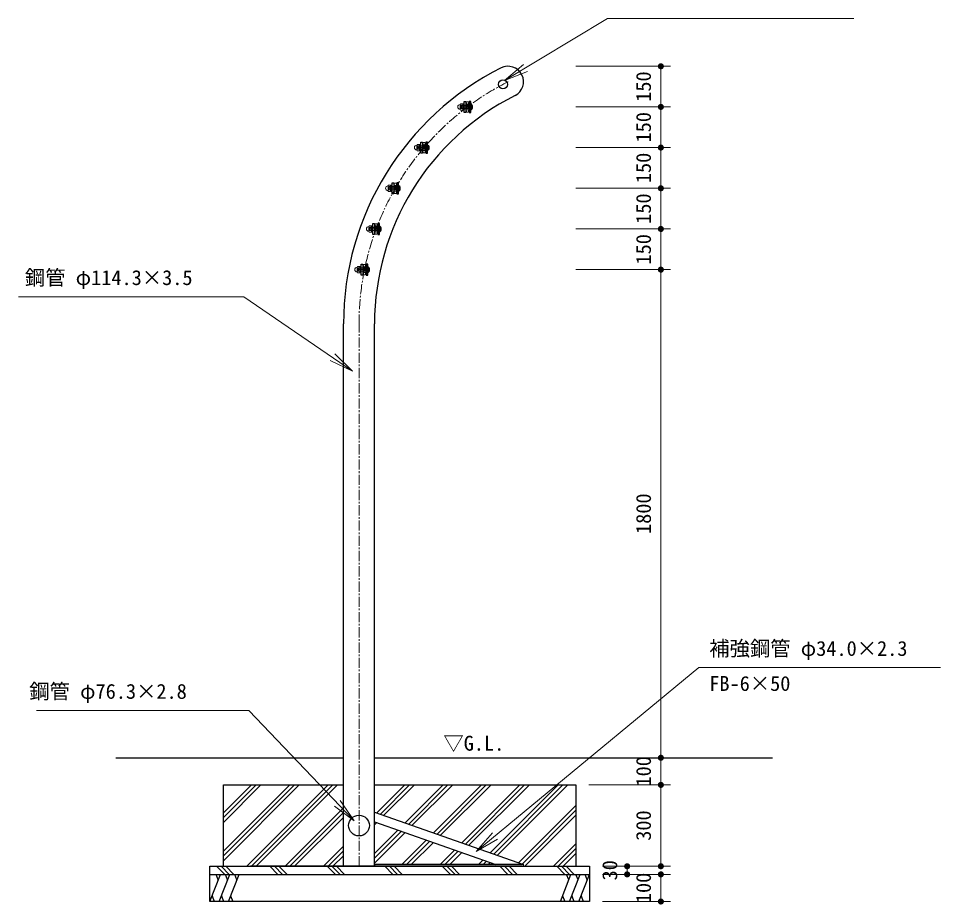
# Model space of a CAD drawing. Units: millimetres at full size, sheet at 1:30. Extents: x -600 to 13200, y -450 to 9360.
# Drawn here: x 2458 to 5859, y 2119 to 5386 of the extents above; entities that cross this region are included whole.
import ezdxf
from ezdxf.enums import TextEntityAlignment as Align

# ---------------------------------------------------------------- set-up
doc = ezdxf.new("R2010")
doc.units = ezdxf.units.MM
doc.header["$LTSCALE"] = 30
for name, pattern in [('USER1', [1.874999, 1.25, -0.208333, 0.208333, -0.208333]), ('USER3', [21.250001, 10, -2.5, 0.416667, -2.5, 0.416667, -2.5, 0.416667, -2.5]), ('USER4', [15.416667, 10, -2.5, 0.416667, -2.5])]:
    doc.linetypes.add(name, pattern=pattern)
for name, color, linetype, lineweight in [('D-BMK', 2, 'USER4', 13), ('D-STR-1', 1, 'Continuous', 25), ('D-STR-2', 1, 'USER3', 13), ('D-STR-3', 8, 'Continuous', 13), ('D-STR-DIM', 7, 'Continuous', 18), ('D-STR-HTXT', 7, 'Continuous', 13), ('D-STR-TXT', 7, 'Continuous', 18), ('D-STR\u3000構造物外形線', 1, 'Continuous', 25)]:
    doc.layers.add(name, color=color, linetype=linetype, lineweight=lineweight)
doc.styles.add('ＭＳ ゴシック', font='')
doc.styles.get('ＭＳ ゴシック').set_extended_font_data('MS Gothic')

# ---------------------------------------------------------------- blocks, each defined once
blk = doc.blocks.new('open_arrow')
at = {"color": 0, "linetype": 'Continuous', "lineweight": -2}
blk.add_lwpolyline([(7.5, 1.25), (0, 0), (7.5, -1.25)], dxfattribs=at)
blk = doc.blocks.new('filled_dot')
at = {"color": 0, "linetype": 'Continuous', "lineweight": -2, "const_width": 1.25}
blk.add_lwpolyline([(-0.625, 0, 1), (0.625, 0, 1)], format="xyb", close=True, dxfattribs=at)

msp = doc.modelspace()

# ---------------------------------------------------------------- linework, layer by layer
at = {"layer": 'D-BMK'}
for p, q in [((4132.48, 5059.91), (4091.11, 5059.91)), ((3972.55, 4909.91), (3931.17, 4909.91)), ((3866.46, 4759.91), (3825.08, 4759.91)), ((3795.73, 4609.91), (3754.36, 4609.91)), ((3752.68, 4459.91), (3711.31, 4459.91))]:
    msp.add_line(p, q, dxfattribs=at)
at = {"layer": 'D-BMK', "linetype": 'USER1', "lineweight": 18}
msp.add_line((3714.11, 2259.91), (3714.11, 4259.91), dxfattribs=at)
msp.add_arc((4714.11, 4259.91), 1000, 116.76641, 180, dxfattribs=at)
at = {"layer": 'D-STR-1'}
for p, q in [((3656.96, 2259.91), (3656.96, 4259.91)), ((3771.26, 2259.91), (3771.26, 4259.91)), ((2817.68, 2659.91), (3656.96, 2659.91)), ((3771.26, 2659.91), (5238.92, 2659.91)), ((3214.11, 2259.91), (3214.11, 2559.91)), ((3214.11, 2559.91), (3656.96, 2559.91)), ((3771.26, 2559.91), (4514.11, 2559.91)), ((4514.11, 2559.91), (4514.11, 2259.91)), ((3771.26, 2459.91), (4321.26, 2265.91)), ((3771.26, 2423.85), (4219.04, 2265.91)), ((3164.11, 2259.91), (4564.11, 2259.91)), ((3164.11, 2229.91), (3164.11, 2259.91)), ((3218.85, 2229.91), (3188.85, 2259.91)), ((3235.82, 2229.91), (3205.82, 2259.91)), ((3252.79, 2229.91), (3222.79, 2259.91)), ((4314.11, 2259.91), (3314.11, 2259.91)), ((3414.97, 2229.91), (3384.97, 2259.91)), ((3431.94, 2229.91), (3401.94, 2259.91)), ((3448.91, 2229.91), (3418.91, 2259.91)), ((3627.11, 2229.91), (3597.11, 2259.91)), ((3644.08, 2229.91), (3614.08, 2259.91)), ((3661.05, 2229.91), (3631.05, 2259.91)), ((3839.24, 2229.91), (3809.24, 2259.91)), ((3856.21, 2229.91), (3826.21, 2259.91)), ((3873.18, 2229.91), (3843.18, 2259.91)), ((4051.37, 2229.91), (4021.37, 2259.91)), ((4068.34, 2229.91), (4038.34, 2259.91)), ((4085.31, 2229.91), (4055.31, 2259.91)), ((4263.5, 2229.91), (4233.5, 2259.91)), ((4280.47, 2229.91), (4250.47, 2259.91)), ((4297.44, 2229.91), (4267.44, 2259.91)), ((4473.58, 2229.91), (4443.58, 2259.91)), ((4490.55, 2229.91), (4460.55, 2259.91)), ((4507.52, 2229.91), (4477.52, 2259.91)), ((4564.11, 2259.91), (4564.11, 2229.91)), ((3164.11, 2229.91), (4564.11, 2229.91)), ((3164.11, 2129.91), (3164.11, 2229.91)), ((4564.11, 2229.91), (4564.11, 2129.91)), ((4564.11, 2129.91), (3164.11, 2129.91))]:
    msp.add_line(p, q, dxfattribs=at)
for points in [[(4108.11, 5039.91), (4102.11, 5039.91), (4102.11, 5079.91), (4108.11, 5079.91)], [(4120.11, 5039.91), (4126.11, 5039.91), (4126.11, 5079.91), (4120.11, 5079.91)], [(3948.17, 4889.91), (3942.17, 4889.91), (3942.17, 4929.91), (3948.17, 4929.91)], [(3960.17, 4889.91), (3966.17, 4889.91), (3966.17, 4929.91), (3960.17, 4929.91)], [(3842.08, 4739.91), (3836.08, 4739.91), (3836.08, 4779.91), (3842.08, 4779.91)], [(3854.08, 4739.91), (3860.08, 4739.91), (3860.08, 4779.91), (3854.08, 4779.91)], [(3771.36, 4589.91), (3765.36, 4589.91), (3765.36, 4629.91), (3771.36, 4629.91)], [(3783.36, 4589.91), (3789.36, 4589.91), (3789.36, 4629.91), (3783.36, 4629.91)], [(3728.31, 4439.91), (3722.31, 4439.91), (3722.31, 4479.91), (3728.31, 4479.91)], [(3740.31, 4439.91), (3746.31, 4439.91), (3746.31, 4479.91), (3740.31, 4479.91)], [(3771.26, 2259.91), (4321.26, 2259.91), (4321.26, 2265.91), (3771.26, 2265.91)]]:
    msp.add_lwpolyline(points, close=True, dxfattribs=at)
for centre, radius in [((4244.94, 5143.02), 17), ((3714.11, 2409.91), 38.15)]:
    msp.add_circle(centre, radius, dxfattribs=at)
for centre, radius, start, end in [((4714.11, 4259.91), 1057.15, 116.76641, 180), ((4263.75, 5152.76), 57.15, 296.76641, 116.76641), ((4714.11, 4259.91), 942.85, 116.76641, 180)]:
    msp.add_arc(centre, radius, start, end, dxfattribs=at)
at = {"layer": 'D-STR-2'}
for p, q in [((4109.61, 5045.06), (4109.61, 5074.76)), ((4118.61, 5045.06), (4118.61, 5074.76)), ((3949.67, 4895.06), (3949.67, 4924.76)), ((3958.67, 4895.06), (3958.67, 4924.76)), ((3843.58, 4745.06), (3843.58, 4774.76)), ((3852.58, 4745.06), (3852.58, 4774.76)), ((3772.86, 4595.06), (3772.86, 4624.76)), ((3781.86, 4595.06), (3781.86, 4624.76)), ((3729.81, 4445.06), (3729.81, 4474.76)), ((3738.81, 4445.06), (3738.81, 4474.76))]:
    msp.add_line(p, q, dxfattribs=at)
for centre, start, end in [((4114.11, 5074.76), 0, 180), ((4114.11, 5074.76), 180, 0), ((4114.11, 5045.06), 0, 180), ((4114.11, 5045.06), 180, 0), ((3954.17, 4924.76), 0, 180), ((3954.17, 4924.76), 180, 0), ((3954.17, 4895.06), 0, 180), ((3954.17, 4895.06), 180, 0), ((3848.08, 4774.76), 0, 180), ((3848.08, 4774.76), 180, 0), ((3848.08, 4745.06), 0, 180), ((3848.08, 4745.06), 180, 0), ((3777.36, 4624.76), 0, 180), ((3777.36, 4624.76), 180, 0), ((3777.36, 4595.06), 0, 180), ((3777.36, 4595.06), 180, 0), ((3734.31, 4474.76), 0, 180), ((3734.31, 4474.76), 180, 0), ((3734.31, 4445.06), 0, 180), ((3734.31, 4445.06), 180, 0)]:
    msp.add_arc(centre, 4.5, start, end, dxfattribs=at)
at = {"layer": 'D-STR-3'}
for p, q in [((4087.11, 5051.07), (4087.11, 5068.74)), ((4127.23, 5070.41), (4127.23, 5049.41)), ((4096.71, 5065.8), (4088.07, 5065.8)), ((4096.71, 5054.02), (4088.07, 5054.02)), ((4123.86, 5065.08), (4091.11, 5065.08)), ((4091.93, 5065.91), (4091.93, 5053.91)), ((4099.71, 5059.91), (4096.71, 5061.64)), ((4096.71, 5059.91), (4099.71, 5058.17)), ((4126.11, 5065.91), (4123.86, 5065.08)), ((4123.86, 5065.08), (4123.86, 5054.73)), ((4132.48, 5061.71), (4127.76, 5061.71)), ((4132.48, 5058.11), (4127.76, 5058.11)), ((4132.48, 5064.34), (4132.48, 5055.47)), ((3927.17, 4901.07), (3927.17, 4918.74)), ((3936.77, 4915.8), (3928.13, 4915.8)), ((3936.77, 4904.02), (3928.13, 4904.02)), ((3963.92, 4915.08), (3931.17, 4915.08)), ((3932, 4915.91), (3932, 4903.91)), ((3939.77, 4909.91), (3936.77, 4911.64)), ((3936.77, 4909.91), (3939.77, 4908.17)), ((3966.17, 4915.91), (3963.92, 4915.08)), ((3963.92, 4915.08), (3963.92, 4904.73)), ((3967.3, 4920.41), (3967.3, 4899.41)), ((3972.55, 4911.71), (3967.82, 4911.71)), ((3972.55, 4908.11), (3967.82, 4908.11)), ((3972.55, 4914.34), (3972.55, 4905.47)), ((3821.08, 4751.07), (3821.08, 4768.74)), ((3830.68, 4765.8), (3822.04, 4765.8)), ((3857.83, 4765.08), (3825.08, 4765.08)), ((3825.91, 4765.91), (3825.91, 4753.91)), ((3833.68, 4759.91), (3830.68, 4761.64)), ((3860.08, 4765.91), (3857.83, 4765.08)), ((3857.83, 4765.08), (3857.83, 4754.73)), ((3861.21, 4770.41), (3861.21, 4749.41)), ((3866.46, 4761.71), (3861.73, 4761.71)), ((3866.46, 4764.34), (3866.46, 4755.47)), ((3830.68, 4754.02), (3822.04, 4754.02)), ((3830.68, 4759.91), (3833.68, 4758.17)), ((3866.46, 4758.11), (3861.73, 4758.11)), ((3750.36, 4601.07), (3750.36, 4618.74)), ((3759.96, 4615.8), (3751.32, 4615.8)), ((3759.96, 4604.02), (3751.32, 4604.02)), ((3787.11, 4615.08), (3754.36, 4615.08)), ((3755.18, 4615.91), (3755.18, 4603.91)), ((3762.96, 4609.91), (3759.96, 4611.64)), ((3759.96, 4609.91), (3762.96, 4608.17)), ((3789.36, 4615.91), (3787.11, 4615.08)), ((3787.11, 4615.08), (3787.11, 4604.73)), ((3790.48, 4620.41), (3790.48, 4599.41)), ((3795.73, 4611.71), (3791.01, 4611.71)), ((3795.73, 4608.11), (3791.01, 4608.11)), ((3795.73, 4614.34), (3795.73, 4605.47)), ((3707.31, 4451.07), (3707.31, 4468.74)), ((3716.91, 4465.8), (3708.27, 4465.8)), ((3744.06, 4465.08), (3711.31, 4465.08)), ((3712.13, 4465.91), (3712.13, 4453.91)), ((3719.91, 4459.91), (3716.91, 4461.64)), ((3716.91, 4459.91), (3719.91, 4458.17)), ((3746.31, 4465.91), (3744.06, 4465.08)), ((3744.06, 4465.08), (3744.06, 4454.73)), ((3747.43, 4470.41), (3747.43, 4449.41)), ((3752.68, 4461.71), (3747.96, 4461.71)), ((3752.68, 4458.11), (3747.96, 4458.11)), ((3752.68, 4464.34), (3752.68, 4455.47)), ((3716.91, 4454.02), (3708.27, 4454.02))]:
    msp.add_line(p, q, dxfattribs=at)
for points in [[(4088.07, 5048.13), (4096.71, 5048.13), (4096.71, 5071.68), (4088.07, 5071.68)], [(4127.23, 5049.41), (4126.11, 5049.41), (4126.11, 5070.41), (4127.23, 5070.41)], [(4126.11, 5065.91), (4091.93, 5065.91), (4091.11, 5065.08), (4091.11, 5054.73), (4091.93, 5053.91), (4126.11, 5053.91)], [(4126.11, 5053.91), (4123.86, 5054.73), (4091.11, 5054.73)], [(4132.48, 5064.12), (4128.16, 5064.12), (4127.46, 5059.91), (4128.16, 5055.69), (4132.48, 5055.69)], [(3928.13, 4898.13), (3936.77, 4898.13), (3936.77, 4921.68), (3928.13, 4921.68)], [(3966.17, 4915.91), (3932, 4915.91), (3931.17, 4915.08), (3931.17, 4904.73), (3932, 4903.91), (3966.17, 4903.91)], [(3966.17, 4903.91), (3963.92, 4904.73), (3931.17, 4904.73)], [(3967.3, 4899.41), (3966.17, 4899.41), (3966.17, 4920.41), (3967.3, 4920.41)], [(3972.55, 4914.12), (3968.23, 4914.12), (3967.52, 4909.91), (3968.23, 4905.69), (3972.55, 4905.69)], [(3822.04, 4748.13), (3830.68, 4748.13), (3830.68, 4771.68), (3822.04, 4771.68)], [(3860.08, 4765.91), (3825.91, 4765.91), (3825.08, 4765.08), (3825.08, 4754.73), (3825.91, 4753.91), (3860.08, 4753.91)], [(3861.21, 4749.41), (3860.08, 4749.41), (3860.08, 4770.41), (3861.21, 4770.41)], [(3866.46, 4764.12), (3862.14, 4764.12), (3861.43, 4759.91), (3862.14, 4755.69), (3866.46, 4755.69)], [(3860.08, 4753.91), (3857.83, 4754.73), (3825.08, 4754.73)], [(3751.32, 4598.13), (3759.96, 4598.13), (3759.96, 4621.68), (3751.32, 4621.68)], [(3789.36, 4615.91), (3755.18, 4615.91), (3754.36, 4615.08), (3754.36, 4604.73), (3755.18, 4603.91), (3789.36, 4603.91)], [(3789.36, 4603.91), (3787.11, 4604.73), (3754.36, 4604.73)], [(3790.48, 4599.41), (3789.36, 4599.41), (3789.36, 4620.41), (3790.48, 4620.41)], [(3795.73, 4614.12), (3791.41, 4614.12), (3790.71, 4609.91), (3791.41, 4605.69), (3795.73, 4605.69)], [(3708.27, 4448.13), (3716.91, 4448.13), (3716.91, 4471.68), (3708.27, 4471.68)], [(3746.31, 4465.91), (3712.13, 4465.91), (3711.31, 4465.08), (3711.31, 4454.73), (3712.13, 4453.91), (3746.31, 4453.91)], [(3747.43, 4449.41), (3746.31, 4449.41), (3746.31, 4470.41), (3747.43, 4470.41)], [(3752.68, 4464.12), (3748.36, 4464.12), (3747.66, 4459.91), (3748.36, 4455.69), (3752.68, 4455.69)], [(3746.31, 4453.91), (3744.06, 4454.73), (3711.31, 4454.73)]]:
    msp.add_lwpolyline(points, dxfattribs=at)
for points in [[(4099.71, 5070.95), (4099.71, 5048.87), (4096.71, 5048.87), (4096.71, 5070.95)], [(4102.11, 5072.51), (4102.11, 5047.31), (4099.71, 5047.31), (4099.71, 5072.51)], [(3939.77, 4920.95), (3939.77, 4898.87), (3936.77, 4898.87), (3936.77, 4920.95)], [(3942.17, 4922.51), (3942.17, 4897.31), (3939.77, 4897.31), (3939.77, 4922.51)], [(3833.68, 4770.95), (3833.68, 4748.87), (3830.68, 4748.87), (3830.68, 4770.95)], [(3836.08, 4772.51), (3836.08, 4747.31), (3833.68, 4747.31), (3833.68, 4772.51)], [(3762.96, 4620.95), (3762.96, 4598.87), (3759.96, 4598.87), (3759.96, 4620.95)], [(3765.36, 4622.51), (3765.36, 4597.31), (3762.96, 4597.31), (3762.96, 4622.51)], [(3719.91, 4470.95), (3719.91, 4448.87), (3716.91, 4448.87), (3716.91, 4470.95)], [(3722.31, 4472.51), (3722.31, 4447.31), (3719.91, 4447.31), (3719.91, 4472.51)]]:
    msp.add_lwpolyline(points, close=True, dxfattribs=at)
at = {"layer": 'D-STR-3', "lineweight": 9}
for centre in [(4114.11, 5059.91), (3954.17, 4909.91), (3848.08, 4759.91), (3777.36, 4609.91), (3734.31, 4459.91)]:
    msp.add_circle(centre, 4.5, dxfattribs=at)
at = {"layer": 'D-STR-3'}
for centre, radius, start, end in [((4087.11, 5059.91), 8.83, 90, 270), ((4092.1, 5068.74), 5, 143.88464, 216.11536), ((4121.23, 5059.91), 12.09, 21.52454, 60.25512), ((4092.1, 5051.07), 5, 143.88464, 216.11536), ((4105.65, 5059.91), 18.54, 161.48256, 198.51744), ((4121.23, 5059.91), 12.09, 299.74488, 338.47546), ((3927.17, 4909.91), 8.83, 90, 270), ((3932.17, 4918.74), 5, 143.88464, 216.11536), ((3945.71, 4909.91), 18.54, 161.48256, 198.51744), ((3932.17, 4901.07), 5, 143.88464, 216.11536), ((3961.3, 4909.91), 12.09, 21.52454, 60.25512), ((3961.3, 4909.91), 12.09, 299.74488, 338.47546), ((3821.08, 4759.91), 8.83, 90, 270), ((3826.08, 4768.74), 5, 143.88464, 216.11536), ((3839.62, 4759.91), 18.54, 161.48256, 198.51744), ((3855.21, 4759.91), 12.09, 21.52454, 60.25512), ((3826.08, 4751.07), 5, 143.88464, 216.11536), ((3855.21, 4759.91), 12.09, 299.74488, 338.47546), ((3750.36, 4609.91), 8.83, 90, 270), ((3755.35, 4618.74), 5, 143.88464, 216.11536), ((3755.35, 4601.07), 5, 143.88464, 216.11536), ((3768.9, 4609.91), 18.54, 161.48256, 198.51744), ((3784.48, 4609.91), 12.09, 21.52454, 60.25512), ((3784.48, 4609.91), 12.09, 299.74488, 338.47546), ((3707.31, 4459.91), 8.83, 90, 270), ((3712.31, 4468.74), 5, 143.88464, 216.11536), ((3725.85, 4459.91), 18.54, 161.48256, 198.51744), ((3741.43, 4459.91), 12.09, 21.52454, 60.25512), ((3741.43, 4459.91), 12.09, 299.74488, 338.47546), ((3712.31, 4451.07), 5, 143.88464, 216.11536)]:
    msp.add_arc(centre, radius, start, end, dxfattribs=at)
at = {"layer": 'D-STR-DIM'}
for p, q in [((4514.28, 5209.78), (4863.33, 5209.78)), ((4827.33, 5209.78), (4827.33, 5059.91)), ((4514.28, 5059.91), (4863.33, 5059.91)), ((4514.28, 5059.91), (4863.33, 5059.91)), ((4827.33, 5059.91), (4827.33, 4909.91)), ((4514.28, 4909.91), (4863.33, 4909.91)), ((4514.28, 4909.91), (4863.33, 4909.91)), ((4827.33, 4909.91), (4827.33, 4759.91)), ((4514.28, 4759.91), (4863.33, 4759.91)), ((4514.28, 4759.91), (4863.33, 4759.91)), ((4827.33, 4759.91), (4827.33, 4609.91)), ((4514.28, 4609.91), (4863.33, 4609.91)), ((4514.28, 4609.91), (4863.33, 4609.91)), ((4827.33, 4609.91), (4827.33, 4459.91)), ((4514.28, 4459.91), (4863.33, 4459.91)), ((4514.28, 4459.91), (4863.33, 4459.91)), ((4827.33, 4459.91), (4827.33, 2659.91)), ((4658.53, 2659.91), (4863.33, 2659.91)), ((4658.53, 2659.91), (4863.33, 2659.91)), ((4827.33, 2659.91), (4827.33, 2559.91)), ((4562.11, 2559.91), (4863.33, 2559.91)), ((4562.11, 2559.91), (4863.33, 2559.91)), ((4827.33, 2559.91), (4827.33, 2259.91)), ((4612.11, 2259.91), (4863.33, 2259.91)), ((4612.11, 2259.91), (4738.98, 2259.91)), ((4702.98, 2259.91), (4702.98, 2229.91)), ((4612.11, 2229.91), (4738.98, 2229.91)), ((4612.11, 2229.91), (4863.33, 2229.91)), ((4827.33, 2229.91), (4827.33, 2129.91)), ((4612.11, 2129.91), (4863.33, 2129.91))]:
    msp.add_line(p, q, dxfattribs=at)
at = {"layer": 'D-STR-HTXT'}
for points in [[(4251.08, 5157.19), (4629.91, 5386.12), (4641.91, 5386.12), (5538.73, 5386.12), (5124.98, 5386.12)], [(3690.2, 4085.85), (3289.32, 4359.86), (3277.32, 4359.86), (2458.17, 4359.86), (2867.74, 4359.86)], [(4146.22, 2314.45), (4967.12, 2992.47), (4979.12, 2992.47), (5858.77, 2992.47), (5462.19, 2992.47)], [(3696.45, 2427.25), (3307.69, 2834.2), (3295.69, 2834.2), (2524.46, 2834.2), (2910.07, 2834.2)]]:
    msp.add_lwpolyline(points, dxfattribs=at)
at = {"layer": 'D-STR\u3000構造物外形線'}
for p, q in [((3214.11, 2315.44), (3458.57, 2559.91)), ((3214.11, 2297.76), (3476.25, 2559.91)), ((3214.11, 2280.08), (3493.93, 2559.91)), ((3214.11, 2456.86), (3317.15, 2559.91)), ((3214.11, 2439.18), (3334.83, 2559.91)), ((3214.11, 2421.5), (3352.51, 2559.91)), ((3300, 2259.91), (3600, 2559.91)), ((3317.67, 2259.91), (3617.67, 2559.91)), ((3335.35, 2259.91), (3635.35, 2559.91)), ((3779.82, 2456.89), (3882.84, 2559.91)), ((3792.89, 2452.28), (3900.52, 2559.91)), ((3805.95, 2447.67), (3918.19, 2559.91)), ((3884.36, 2420.01), (4024.26, 2559.91)), ((3897.43, 2415.4), (4041.94, 2559.91)), ((3910.5, 2410.79), (4059.61, 2559.91)), ((3988.91, 2383.13), (4165.68, 2559.91)), ((4001.98, 2378.53), (4183.36, 2559.91)), ((4015.04, 2373.92), (4201.04, 2559.91)), ((4093.45, 2346.26), (4307.1, 2559.91)), ((4106.52, 2341.65), (4324.78, 2559.91)), ((4119.59, 2337.04), (4342.46, 2559.91)), ((4198, 2309.38), (4448.52, 2559.91)), ((4211.07, 2304.77), (4466.2, 2559.91)), ((4224.14, 2300.16), (4483.88, 2559.91)), ((4302.54, 2272.51), (4514.11, 2484.07)), ((3441.42, 2259.91), (3656.96, 2475.45)), ((3459.09, 2259.91), (3656.96, 2457.77)), ((4315.61, 2267.9), (4514.11, 2466.39)), ((4325.3, 2259.91), (4514.11, 2448.71)), ((3476.77, 2259.91), (3656.96, 2440.09)), ((3771.26, 2412.97), (3779.3, 2421.02)), ((3771.26, 2306.9), (3857.71, 2393.36)), ((3771.26, 2289.23), (3870.78, 2388.75)), ((3771.26, 2271.55), (3883.85, 2384.14)), ((3871.68, 2265.91), (3962.26, 2356.48)), ((3889.36, 2265.91), (3975.32, 2351.87)), ((3907.04, 2265.91), (3988.39, 2347.26)), ((3582.84, 2259.91), (3656.96, 2334.02)), ((3600.52, 2259.91), (3656.96, 2316.35)), ((4013.1, 2265.91), (4066.8, 2319.61)), ((4030.78, 2265.91), (4079.87, 2315)), ((4431.37, 2259.91), (4514.11, 2342.65)), ((4449.04, 2259.91), (4514.11, 2324.97)), ((3618.19, 2259.91), (3656.96, 2298.67)), ((4048.46, 2265.91), (4092.94, 2310.39)), ((4154.52, 2265.91), (4171.35, 2282.73)), ((4466.72, 2259.91), (4514.11, 2307.29)), ((4172.2, 2265.91), (4184.42, 2278.12)), ((4189.88, 2265.91), (4197.48, 2273.51)), ((3164.11, 2129.91), (3203.01, 2229.91)), ((3194.99, 2209.3), (3186.98, 2229.91)), ((3198.41, 2129.91), (3237.31, 2229.91)), ((3229.3, 2209.3), (3221.28, 2229.91)), ((3232.72, 2129.91), (3271.62, 2229.91)), ((3263.61, 2209.3), (3255.59, 2229.91)), ((4456.59, 2129.91), (4495.49, 2229.91)), ((4487.48, 2209.3), (4479.46, 2229.91)), ((4490.9, 2129.91), (4529.8, 2229.91)), ((4521.78, 2209.3), (4513.77, 2229.91)), ((4525.21, 2129.91), (4564.11, 2229.91)), ((4556.09, 2209.3), (4548.08, 2229.91)), ((3172.12, 2150.51), (3180.13, 2129.91)), ((3206.43, 2150.51), (3214.44, 2129.91)), ((3240.73, 2150.51), (3248.75, 2129.91)), ((4464.61, 2150.51), (4472.62, 2129.91)), ((4498.91, 2150.51), (4506.93, 2129.91)), ((4533.22, 2150.51), (4541.23, 2129.91))]:
    msp.add_line(p, q, dxfattribs=at)

# ---------------------------------------------------------------- block references
at = {"layer": 'D-STR-DIM', "xscale": 9, "yscale": 9}
for p, rotation in [((4827.33, 5209.78), 270), ((4827.33, 5059.91), 90), ((4827.33, 5059.91), 270), ((4827.33, 4909.91), 90), ((4827.33, 4909.91), 270), ((4827.33, 4759.91), 90), ((4827.33, 4759.91), 270), ((4827.33, 4609.91), 90), ((4827.33, 4609.91), 270), ((4827.33, 4459.91), 90), ((4827.33, 4459.91), 270), ((4827.33, 2659.91), 90), ((4827.33, 2659.91), 270), ((4827.33, 2559.91), 90), ((4827.33, 2559.91), 270), ((4702.98, 2259.91), 270), ((4827.33, 2259.91), 90), ((4702.98, 2229.91), 90), ((4827.33, 2229.91), 270), ((4827.33, 2129.91), 90)]:
    msp.add_blockref('filled_dot', p, dxfattribs=dict(at, rotation=rotation))
at = {"layer": 'D-STR-HTXT', "xscale": 12, "yscale": 12}
for p, rotation in [((4251.08, 5157.19), 31.1), ((3690.2, 4085.85), 145.6), ((3696.45, 2427.25), 133.7), ((4146.22, 2314.45), 39.6)]:
    msp.add_blockref('open_arrow', p, dxfattribs=dict(at, rotation=rotation))

# ---------------------------------------------------------------- texts
at = {"layer": 'D-STR-DIM', "style": 'ＭＳ ゴシック'}
for s, p in [('150', (4763.19, 5134.84)), ('150', (4763.19, 4984.91)), ('150', (4763.19, 4834.91)), ('150', (4763.19, 4684.91)), ('150', (4763.19, 4534.91)), ('1800', (4763.19, 3559.91)), ('100', (4763.19, 2609.91)), ('300', (4763.19, 2409.91)), ('30', (4638.85, 2244.91)), ('100', (4763.19, 2179.91))]:
    msp.add_text(s, height=54.99, rotation=90, dxfattribs=at).set_placement(p, align=Align.MIDDLE_CENTER)
at = {"layer": 'D-STR-HTXT', "style": 'ＭＳ ゴシック'}
for s, p in [('鋼管 φ114.3×3.5', (2481.86, 4386.49)), ('補強鋼管 φ34.0×2.3', (5005.75, 3019.11)), ('FB-6×50', (5005.75, 2889.91)), ('鋼管 φ76.3×2.8', (2498.11, 2860.84))]:
    msp.add_text(s, height=54.99, dxfattribs=at).set_placement(p, align=Align.BOTTOM_LEFT)
at = {"layer": 'D-STR-TXT', "style": 'ＭＳ ゴシック'}
msp.add_text('▽G.L.', height=54.99, dxfattribs=at).set_placement((4025.17, 2669.55), align=Align.BOTTOM_LEFT)

doc.saveas('drawing.dxf')
